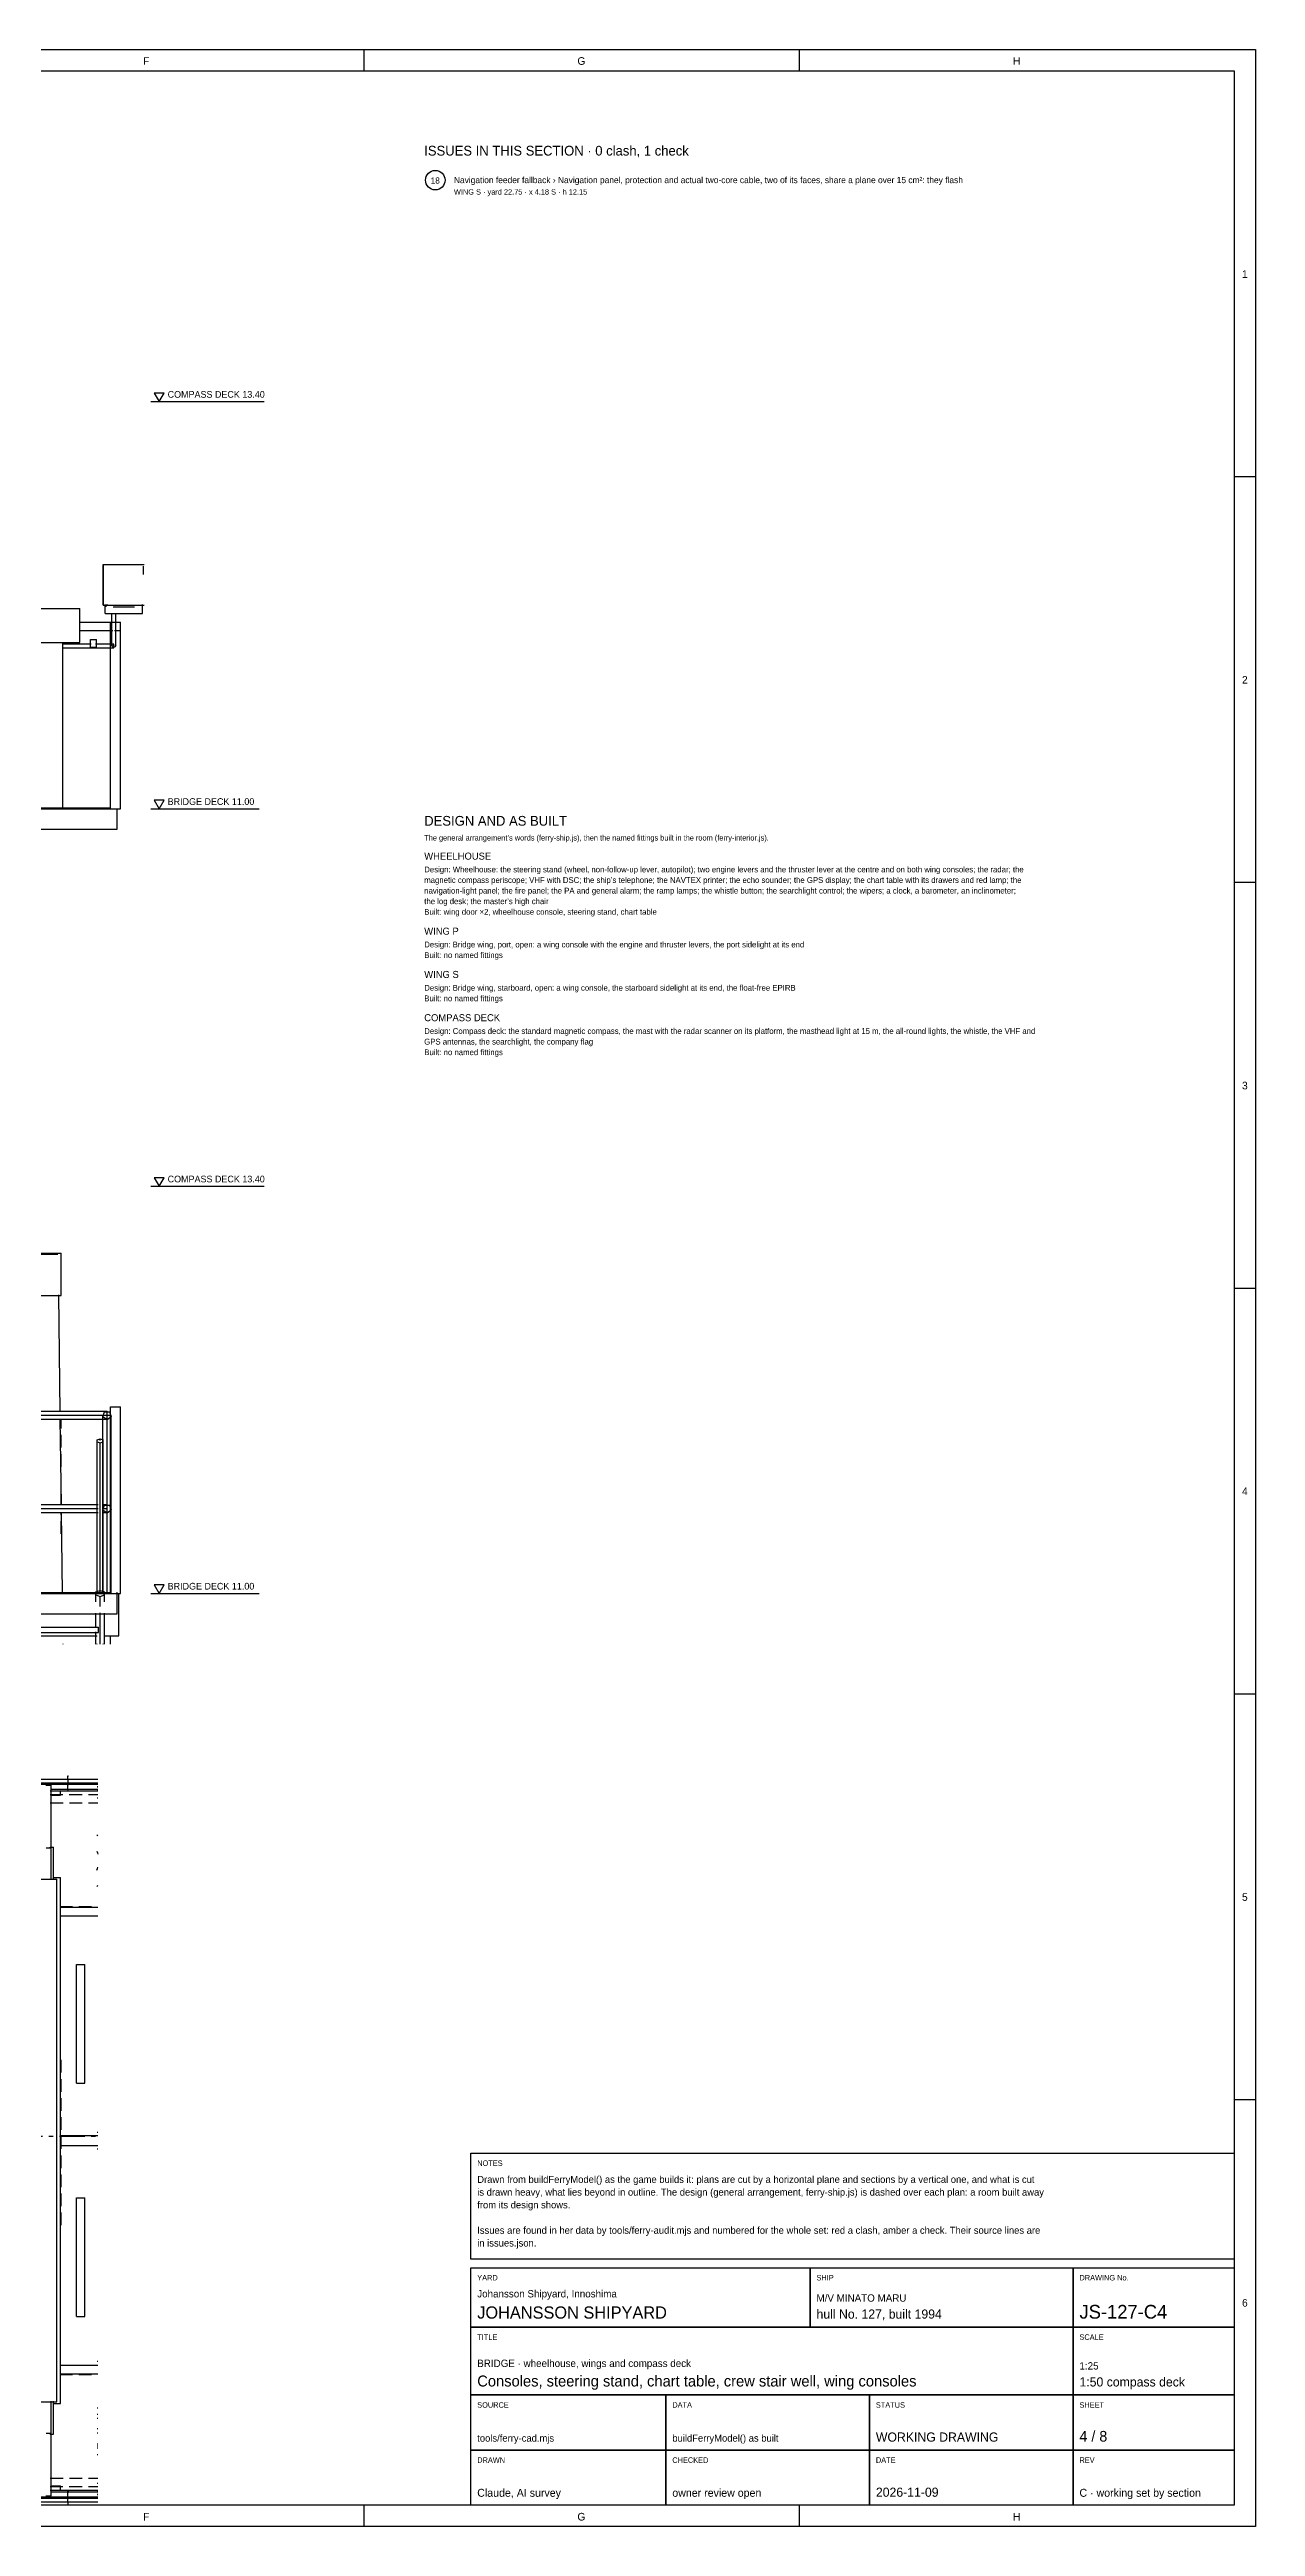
# Model space of a CAD drawing. Extents: x 5 to 836, y 5 to 589.
# Drawn here: x 552 to 836, y 5 to 589 of the extents above; entities that cross this region are included whole.
import ezdxf
from ezdxf.enums import TextEntityAlignment as Align

# ---------------------------------------------------------------- set-up
doc = ezdxf.new("R2010")
doc.units = 0
doc.linetypes.add('CENTER', pattern=[10, 6, -1.5, 1, -1.5])
doc.linetypes.add('DASHED', pattern=[4.5, 3, -1.5])
for name, color, linetype in [('CENTRE', 4, 'CENTER'), ('CHECK', 40, 'CONTINUOUS'), ('CHECK-TEXT', 40, 'CONTINUOUS'), ('CUT', 7, 'CONTINUOUS'), ('DETAIL', 8, 'CONTINUOUS'), ('DIM', 3, 'CONTINUOUS'), ('FRAME', 7, 'CONTINUOUS'), ('GA-TEXT', 4, 'CONTINUOUS'), ('MARKING', 4, 'DASHED'), ('OUTLINE', 7, 'CONTINUOUS'), ('TEXT', 7, 'CONTINUOUS'), ('THIN', 7, 'CONTINUOUS')]:
    doc.layers.add(name, color=color, linetype=linetype)

msp = doc.modelspace()

# ---------------------------------------------------------------- linework, layer by layer
at = {"layer": 'CENTRE'}
msp.add_line((474, 97), (564, 97), dxfattribs=at)
at = {"layer": 'CHECK'}
msp.add_circle((642.6, 558.2), 2.3, dxfattribs=at)
at = {"layer": 'CUT'}
for p, q in [((566, 454), (568.4, 454)), ((566, 410), (566, 454)), ((568.4, 410), (568.4, 454)), ((235.6, 410), (568.4, 410)), ((238, 410.24), (566, 410.24)), ((238, 410.04), (566, 410.04)), ((567.6, 405.2), (567.6, 410)), ((236.4, 405.2), (567.6, 405.2)), ((566, 225), (566, 269)), ((566, 269), (568.4, 269)), ((568.4, 225), (568.4, 269)), ((235.6, 225), (568.4, 225)), ((238, 225.24), (566, 225.24)), ((238, 225.04), (566, 225.04)), ((567.6, 220.2), (567.6, 225)), ((236.4, 220.2), (567.6, 220.2))]:
    msp.add_line(p, q, dxfattribs=at)
at = {"layer": 'DETAIL'}
for p, q in [((564.3, 458), (564.3, 467.6)), ((564.3, 467.6), (574, 467.6)), ((564.4, 458), (564.4, 467.6)), ((565.3, 467.46), (565.3, 467.6)), ((545.2, 457.2), (558.8, 457.2)), ((558.8, 449.2), (558.8, 457.2)), ((564.3, 458), (574, 458)), ((564.8, 456), (564.8, 458.13)), ((564.8, 456), (573.6, 456)), ((565.3, 458), (565.3, 458.14)), ((566.68, 457.6), (571.72, 457.6)), ((573.6, 456), (573.6, 458.13)), ((558.63, 454), (566.58, 454)), ((558.63, 452), (566.58, 452)), ((561.3, 449.9), (562.7, 449.9)), ((561.3, 448.1), (561.3, 449.9)), ((562.7, 448.1), (562.7, 449.9)), ((566, 453.86), (566, 454)), ((566, 448.69), (566, 452.18)), ((567, 454), (568.4, 454)), ((567, 452), (568.4, 452)), ((568.4, 410), (568.4, 454)), ((545.2, 449.2), (558.8, 449.2)), ((554.8, 410), (554.8, 449.3)), ((561.3, 448.1), (562.7, 448.1)), ((566, 410), (566, 448.13)), ((566.32, 448.4), (566.38, 448.53)), ((566.32, 448.4), (566.38, 448.27)), ((566.38, 448.53), (566.56, 448.62)), ((566.38, 448.27), (566.56, 448.18)), ((566.56, 448.18), (566.8, 448.15)), ((566.8, 447.98), (566.8, 448.82)), ((566.8, 448.15), (567.04, 448.18)), ((567.04, 448.62), (567.22, 448.53)), ((567.04, 448.18), (567.22, 448.27)), ((567.22, 448.53), (567.28, 448.4)), ((567.22, 448.27), (567.28, 448.4)), ((235.6, 410), (568.4, 410)), ((567.6, 405.2), (567.6, 410)), ((236.4, 405.2), (567.6, 405.2)), ((521.89, 305.2), (554.4, 305.2)), ((521.92, 305), (553.6, 305)), ((521.89, 295.2), (554.4, 295.2)), ((566, 225), (566, 269)), ((566, 269), (568.4, 269)), ((568.4, 225), (568.4, 269)), ((536.25, 267), (566.15, 267)), ((537.2, 267.95), (565.2, 267.95)), ((538.04, 266.05), (565.2, 266.05)), ((564.25, 266.69), (564.61, 267.81)), ((564.25, 225.28), (564.25, 267)), ((564.25, 266.69), (565.2, 266)), ((564.61, 267.81), (565.79, 267.81)), ((565.2, 225), (565.2, 267.95)), ((565.2, 266), (566.15, 266.69)), ((565.79, 267.81), (566.15, 266.69)), ((566.15, 225), (566.15, 267)), ((562.91, 261.24), (563.6, 261.47)), ((562.91, 225.29), (562.91, 261.24)), ((562.91, 260.76), (563.6, 260.53)), ((563.6, 261.05), (563.6, 261.47)), ((563.6, 261.47), (564.29, 261.24)), ((563.6, 260.53), (564.29, 260.76)), ((563.6, 225.29), (563.6, 260.53)), ((564.29, 225.29), (564.29, 261.24)), ((540.84, 245.95), (563.1, 245.95)), ((564.08, 245.95), (565.2, 245.95)), ((564.25, 244.69), (564.61, 245.81)), ((564.61, 245.81), (565.79, 245.81)), ((565.79, 245.81), (566.15, 244.69)), ((540.84, 245), (563.1, 245)), ((540.84, 244.05), (563.1, 244.05)), ((564.08, 245), (565.2, 245)), ((564.08, 244.05), (565.2, 244.05)), ((564.25, 244.69), (565.2, 244)), ((565.2, 244), (566.15, 244.69)), ((235.6, 225), (568.4, 225)), ((562.56, 225.35), (563.6, 225.71)), ((562.56, 222.98), (562.56, 225.35)), ((562.56, 224.65), (563.6, 224.29)), ((563.6, 225.71), (564.64, 225.35)), ((563.6, 224.29), (564.64, 224.65)), ((563.6, 221.92), (563.6, 224.29)), ((564.64, 222.98), (564.64, 225.35)), ((567.6, 220.2), (567.6, 225)), ((568, 215), (568, 225)), ((539.89, 220.2), (567.6, 220.2)), ((540.8, 217), (563.2, 217)), ((562.56, 216.88), (562.56, 220.36)), ((563.2, 215.8), (563.2, 217)), ((563.6, 213), (563.6, 220.39)), ((564.64, 213), (564.64, 220.36)), ((540.8, 215.8), (563.2, 215.8)), ((541.22, 215), (562.78, 215)), ((562.56, 213), (562.56, 215.91)), ((562.8, 214.87), (562.8, 215)), ((562.8, 213), (562.8, 213.13)), ((562.91, 213), (562.91, 213.14)), ((564.29, 213), (564.29, 213.14)), ((564.46, 215), (568, 215)), ((566, 213), (566, 215)), ((475, 181.2), (563, 181.2)), ((555.97, 181.2), (555.98, 182)), ((555.97, 181.2), (555.98, 180.27)), ((555.98, 181.2), (555.98, 182)), ((555.98, 181.2), (555.98, 180.27)), ((555.99, 182), (556, 181.87)), ((556, 181.87), (556.01, 182)), ((556.02, 182), (556.02, 181.87)), ((556.02, 182), (556.02, 181.87)), ((547.04, 179.99), (563, 179.99)), ((547.05, 180.35), (563, 180.35)), ((550.8, 179.8), (552, 179.8)), ((551.81, 178.45), (563, 178.45)), ((551.93, 177.4), (554.2, 177.4)), ((551.94, 178.81), (563, 178.81)), ((552, 165.11), (552, 179.8)), ((554.2, 177.4), (554.2, 178.47)), ((555.99, 179.99), (556, 180.35)), ((555.99, 178.81), (555.99, 179.99)), ((555.99, 179.99), (555.99, 179.75)), ((555.99, 178.81), (555.99, 179.05)), ((555.99, 178.81), (556, 178.45)), ((556, 180.35), (556.01, 180.08)), ((556, 180.08), (556, 180.35)), ((556, 178.45), (556.01, 178.72)), ((556, 178.72), (556, 178.45)), ((562.86, 179.47), (563, 179.47)), ((562.86, 179.4), (563, 179.4)), ((562.86, 176.8), (563, 176.8)), ((562.86, 175.6), (563, 175.6)), ((562.87, 178.6), (563, 178.6)), ((550.88, 165), (552, 165)), ((551.8, 165.2), (552.6, 165.2)), ((551.8, 164.92), (551.8, 165.2)), ((552, 157.44), (552, 165)), ((552.6, 157.44), (552.6, 165.2)), ((562.8, 164.24), (562.95, 163.86)), ((562.84, 168.08), (563, 167.86)), ((562.95, 163.86), (563, 163.52)), ((552.6, 158), (554.2, 158)), ((554.2, 34), (554.2, 158)), ((562.8, 159.76), (562.95, 160.14)), ((562.95, 160.14), (563, 160.48)), ((475, 157.6), (553.4, 157.6)), ((553.4, 34.4), (553.4, 157.6)), ((562.84, 155.92), (563, 156.14)), ((554.05, 151), (563, 151)), ((554.05, 149), (563, 149)), ((558, 137.5), (560, 137.5)), ((558, 109.5), (558, 137.5)), ((560, 109.5), (560, 137.5)), ((558, 109.5), (560, 109.5)), ((554.05, 97.2), (563, 97.2)), ((554.05, 94.8), (563, 94.8)), ((562.86, 98), (563, 98)), ((562.86, 94), (563, 94)), ((558, 54.5), (558, 82.5)), ((558, 82.5), (560, 82.5)), ((560, 54.5), (560, 82.5)), ((558, 54.5), (560, 54.5)), ((554.05, 43), (563, 43)), ((554.05, 41), (563, 41)), ((475, 34.4), (553.4, 34.4)), ((552, 27), (552, 34.56)), ((552.6, 26.8), (552.6, 34.56)), ((552.6, 34), (554.2, 34)), ((550.88, 27), (552, 27)), ((551.8, 26.8), (551.8, 27.08)), ((551.8, 26.8), (552.6, 26.8)), ((552, 12.2), (552, 26.89)), ((548.02, 12.01), (563, 12.01)), ((550.8, 12.2), (552, 12.2)), ((551.81, 13.55), (563, 13.55)), ((551.93, 14.6), (554.2, 14.6)), ((551.94, 13.19), (563, 13.19)), ((554.2, 13.53), (554.2, 14.6)), ((555.97, 10.8), (555.98, 11.73)), ((555.98, 10.8), (555.98, 11.73)), ((555.99, 13.19), (556, 13.55)), ((555.99, 12.01), (555.99, 13.19)), ((555.99, 13.19), (555.99, 12.95)), ((555.99, 12.01), (555.99, 12.25)), ((555.99, 12.01), (556, 11.65)), ((556, 13.55), (556.01, 13.28)), ((556, 13.28), (556, 13.55)), ((556, 11.65), (556.01, 11.92)), ((556, 11.92), (556, 11.65)), ((562.86, 16.4), (563, 16.4)), ((562.86, 15.2), (563, 15.2)), ((562.86, 12.6), (563, 12.6)), ((562.86, 12.53), (563, 12.53)), ((562.87, 13.4), (563, 13.4)), ((547.87, 10.8), (563, 10.8)), ((547.89, 11.65), (563, 11.65)), ((555.97, 10.8), (555.98, 10)), ((555.98, 10.8), (555.98, 10)), ((555.99, 10), (556, 10.13)), ((556, 10.13), (556.01, 10)), ((556.02, 10), (556.02, 10.13)), ((556.02, 10), (556.02, 10.13))]:
    msp.add_line(p, q, dxfattribs=at)
at = {"layer": 'DIM'}
for p, q in [((575.5, 506), (602.28, 506)), ((578.7, 508), (576.3, 508)), ((576.3, 508), (577.5, 506)), ((577.5, 506), (578.7, 508)), ((575.5, 410), (601.07, 410)), ((578.7, 412), (576.3, 412)), ((576.3, 412), (577.5, 410)), ((577.5, 410), (578.7, 412)), ((578.7, 323), (576.3, 323)), ((576.3, 323), (577.5, 321)), ((577.5, 321), (578.7, 323)), ((575.5, 321), (602.28, 321)), ((575.5, 225), (601.07, 225)), ((578.7, 227), (576.3, 227)), ((576.3, 227), (577.5, 225)), ((577.5, 225), (578.7, 227))]:
    msp.add_line(p, q, dxfattribs=at)
at = {"layer": 'FRAME'}
for p, q in [((10, 584), (831, 584)), ((831, 584), (831, 10)), ((651, 66), (831, 66)), ((651, 10), (651, 66)), ((831, 66), (831, 10)), ((831, 10), (10, 10)), ((831, 10), (651, 10))]:
    msp.add_line(p, q, dxfattribs=at)
at = {"layer": 'MARKING'}
for p, q in [((238, 410.04), (566, 410.04)), ((554.69, 410.24), (566, 410.24)), ((566, 410.04), (566, 410.24)), ((554.4, 245.86), (554.4, 266.16)), ((554.4, 239), (554.4, 244.18)), ((521.92, 225.24), (566, 225.24)), ((521.92, 225.04), (566.06, 225.04)), ((541.3, 225.2), (562.7, 225.2)), ((564.52, 225.2), (566.06, 225.2)), ((566, 225.04), (566, 225.24)), ((567.46, 225.2), (567.6, 225.2)), ((567.46, 225.04), (567.6, 225.04)), ((567.6, 225.04), (567.6, 225.2)), ((551.81, 177.6), (563, 177.6)), ((551.83, 175.6), (563, 175.6)), ((554.05, 151.2), (563, 151.2)), ((554.4, 76), (554.4, 116)), ((554.05, 40.8), (563, 40.8)), ((551.81, 14.4), (563, 14.4)), ((551.83, 16.4), (563, 16.4))]:
    msp.add_line(p, q, dxfattribs=at)
at = {"layer": 'OUTLINE'}
for p, q in [((573.8, 465.2), (573.8, 467.2)), ((565, 457.6), (565, 458.16)), ((566.32, 448.4), (566.32, 456.1)), ((567.28, 448.4), (567.28, 456.1)), ((568.32, 456), (568.32, 456.13)), ((570.08, 456), (570.08, 456.13)), ((554.63, 448.88), (561.49, 448.88)), ((554.63, 447.92), (566.8, 447.92)), ((562.46, 448.88), (566.8, 448.88)), ((554.4, 295.2), (554.4, 305.2)), ((553.73, 295.35), (554.09, 267.81)), ((554.11, 266.13), (554.37, 245.86)), ((554.39, 244.18), (554.64, 225.02)), ((554.8, 213.14), (554.8, 213)), ((562.87, 180), (563, 180)), ((562.87, 178.6), (563, 178.6)), ((562.86, 44), (563, 44)), ((562.86, 33), (563, 33)), ((562.86, 31.5), (563, 31.5)), ((562.86, 30.5), (563, 30.5)), ((562.86, 28.1), (563, 28.1)), ((562.86, 27.1), (563, 27.1)), ((562.86, 24.5), (563, 24.5)), ((562.86, 24), (563, 24)), ((562.86, 23.5), (563, 23.5)), ((562.86, 22), (563, 22)), ((562.87, 13.4), (563, 13.4)), ((562.87, 12), (563, 12))]:
    msp.add_line(p, q, dxfattribs=at)
at = {"layer": 'THIN'}
for p, q in [((5, 589), (836, 589)), ((625.75, 589), (625.75, 584)), ((728.38, 589), (728.38, 584)), ((836, 589), (836, 5)), ((831, 488.33), (836, 488.33)), ((831, 392.67), (836, 392.67)), ((831, 297), (836, 297)), ((831, 201.33), (836, 201.33)), ((831, 105.67), (836, 105.67)), ((651, 93), (831, 93)), ((651, 68), (651, 93)), ((831, 93), (831, 68)), ((831, 68), (651, 68)), ((651, 66), (731, 66)), ((651, 52), (651, 66)), ((731, 66), (731, 52)), ((731, 66), (793, 66)), ((731, 52), (731, 66)), ((793, 66), (793, 52)), ((793, 66), (831, 66)), ((793, 52), (793, 66)), ((831, 66), (831, 52)), ((731, 52), (651, 52)), ((651, 52), (793, 52)), ((651, 36), (651, 52)), ((793, 52), (731, 52)), ((831, 52), (793, 52)), ((793, 52), (793, 36)), ((793, 52), (831, 52)), ((793, 36), (793, 52)), ((831, 52), (831, 36)), ((793, 36), (651, 36)), ((651, 36), (697, 36)), ((651, 23), (651, 36)), ((697, 36), (697, 23)), ((697, 36), (745, 36)), ((697, 23), (697, 36)), ((745, 36), (745, 23)), ((745, 36), (793, 36)), ((745, 23), (745, 36)), ((831, 36), (793, 36)), ((793, 36), (793, 23)), ((793, 36), (831, 36)), ((793, 23), (793, 36)), ((831, 36), (831, 23)), ((697, 23), (651, 23)), ((651, 23), (697, 23)), ((651, 10), (651, 23)), ((745, 23), (697, 23)), ((697, 23), (697, 10)), ((697, 23), (745, 23)), ((697, 10), (697, 23)), ((793, 23), (745, 23)), ((745, 23), (745, 10)), ((745, 23), (793, 23)), ((745, 10), (745, 23)), ((831, 23), (793, 23)), ((793, 23), (793, 10)), ((793, 23), (831, 23)), ((793, 10), (793, 23)), ((831, 23), (831, 10)), ((625.75, 10), (625.75, 5)), ((697, 10), (651, 10)), ((745, 10), (697, 10)), ((728.38, 10), (728.38, 5)), ((793, 10), (745, 10)), ((831, 10), (793, 10)), ((836, 5), (5, 5))]:
    msp.add_line(p, q, dxfattribs=at)

# ---------------------------------------------------------------- texts
at = {"layer": 'CHECK-TEXT'}
msp.add_text('18', height=1.44, dxfattribs=at).set_placement((642.6, 557.4), align=Align.CENTER)
msp.add_text('WING S · yard 22.75 · x 4.18 S · h 12.15', height=1.26, dxfattribs=at).set_placement((647, 554.8))
at = {"layer": 'GA-TEXT'}
for s, p in [('Built: wing door ×2, wheelhouse console, steering stand, chart table', (640, 385)), ('Built: no named fittings', (640, 374.8)), ('Built: no named fittings', (640, 364.6)), ('Built: no named fittings', (640, 351.9))]:
    msp.add_text(s, height=1.37, dxfattribs=at).set_placement(p)
at = {"layer": 'TEXT'}
for s, p in [('F', (574.44, 585.4)), ('G', (677.06, 585.4)), ('H', (779.69, 585.4)), ('1', (833.5, 535.17)), ('2', (833.5, 439.5)), ('3', (833.5, 343.83)), ('4', (833.5, 248.17)), ('5', (833.5, 152.5)), ('6', (833.5, 56.83)), ('F', (574.44, 6.4)), ('G', (677.06, 6.4)), ('H', (779.69, 6.4))]:
    msp.add_text(s, height=1.8, dxfattribs=at).set_placement(p, align=Align.CENTER)
for s, height, p in [('ISSUES IN THIS SECTION · 0 clash, 1 check', 2.3, (640, 564)), ('Navigation feeder fallback › Navigation panel, protection and actual two-core cable, two of its faces, share a plane over 15 cm²: they flash', 1.48, (647, 557.5)), ('COMPASS DECK 13.40', 1.58, (579.5, 506.9)), ('BRIDGE DECK 11.00', 1.58, (579.5, 410.9)), ('The general arrangement’s words (ferry-ship.js), then the named fittings built in the room (ferry-interior.js).', 1.3, (640, 402.5)), ('DESIGN AND AS BUILT', 2.3, (640, 406)), ('WHEELHOUSE', 1.66, (640, 398)), ('magnetic compass periscope; VHF with DSC; the ship’s telephone; the NAVTEX printer; the echo sounder; the GPS display; the chart table with its drawers and red lamp; the', 1.37, (640, 392.5)), ('navigation-light panel; the fire panel; the PA and general alarm; the ramp lamps; the whistle button; the searchlight control; the wipers; a clock, a barometer, an inclinometer;', 1.37, (640, 390)), ('Design: Wheelhouse: the steering stand (wheel, non-follow-up lever, autopilot); two engine levers and the thruster lever at the centre and on both wing consoles; the radar; the', 1.37, (640, 395)), ('the log desk; the master’s high chair', 1.37, (640, 387.5)), ('WING P', 1.66, (640, 380.3)), ('Design: Bridge wing, port, open: a wing console with the engine and thruster levers, the port sidelight at its end', 1.37, (640, 377.3)), ('WING S', 1.66, (640, 370.1)), ('Design: Bridge wing, starboard, open: a wing console, the starboard sidelight at its end, the float-free EPIRB', 1.37, (640, 367.1)), ('COMPASS DECK', 1.66, (640, 359.9)), ('Design: Compass deck: the standard magnetic compass, the mast with the radar scanner on its platform, the masthead light at 15 m, the all-round lights, the whistle, the VHF and', 1.37, (640, 356.9)), ('GPS antennas, the searchlight, the company flag', 1.37, (640, 354.4)), ('COMPASS DECK 13.40', 1.58, (579.5, 321.9)), ('BRIDGE DECK 11.00', 1.58, (579.5, 225.9)), ('NOTES', 1.3, (652.5, 90)), ('Drawn from buildFerryModel() as the game builds it: plans are cut by a horizontal plane and sections by a vertical one, and what is cut', 1.66, (652.5, 86)), ('is drawn heavy, what lies beyond in outline. The design (general arrangement, ferry-ship.js) is dashed over each plan: a room built away', 1.66, (652.5, 83)), ('from its design shows.', 1.66, (652.5, 80)), ('in issues.json.', 1.66, (652.5, 71)), ('Issues are found in her data by tools/ferry-audit.mjs and numbered for the whole set: red a clash, amber a check. Their source lines are', 1.66, (652.5, 74)), ('YARD', 1.3, (652.5, 63)), ('SHIP', 1.3, (732.5, 63)), ('DRAWING No.', 1.3, (794.5, 63)), ('Johansson Shipyard, Innoshima', 1.73, (652.5, 59)), ('M/V MINATO MARU', 1.73, (732.5, 58)), ('JOHANSSON SHIPYARD', 2.88, (652.5, 54)), ('hull No. 127, built 1994', 2.16, (732.5, 54)), ('JS-127-C4', 3.24, (794.5, 54)), ('TITLE', 1.3, (652.5, 49)), ('SCALE', 1.3, (794.5, 49)), ('BRIDGE · wheelhouse, wings and compass deck', 1.73, (652.5, 42.6)), ('1:25', 1.73, (794.5, 42)), ('Consoles, steering stand, chart table, crew stair well, wing consoles', 2.59, (652.5, 38)), ('1:50 compass deck', 2.16, (794.5, 38)), ('SOURCE', 1.3, (652.5, 33)), ('DATA', 1.3, (698.5, 33)), ('STATUS', 1.3, (746.5, 33)), ('SHEET', 1.3, (794.5, 33)), ('tools/ferry-cad.mjs', 1.66, (652.5, 25)), ('buildFerryModel() as built', 1.66, (698.5, 25)), ('WORKING DRAWING', 2.16, (746.5, 25)), ('4 / 8', 2.52, (794.5, 25)), ('DRAWN', 1.3, (652.5, 20)), ('CHECKED', 1.3, (698.5, 20)), ('DATE', 1.3, (746.5, 20)), ('REV', 1.3, (794.5, 20)), ('Claude, AI survey', 1.87, (652.5, 12)), ('owner review open', 1.87, (698.5, 12)), ('2026-11-09', 2.16, (746.5, 12)), ('C · working set by section', 1.87, (794.5, 12))]:
    msp.add_text(s, height=height, dxfattribs=at).set_placement(p)

doc.saveas('drawing.dxf')
